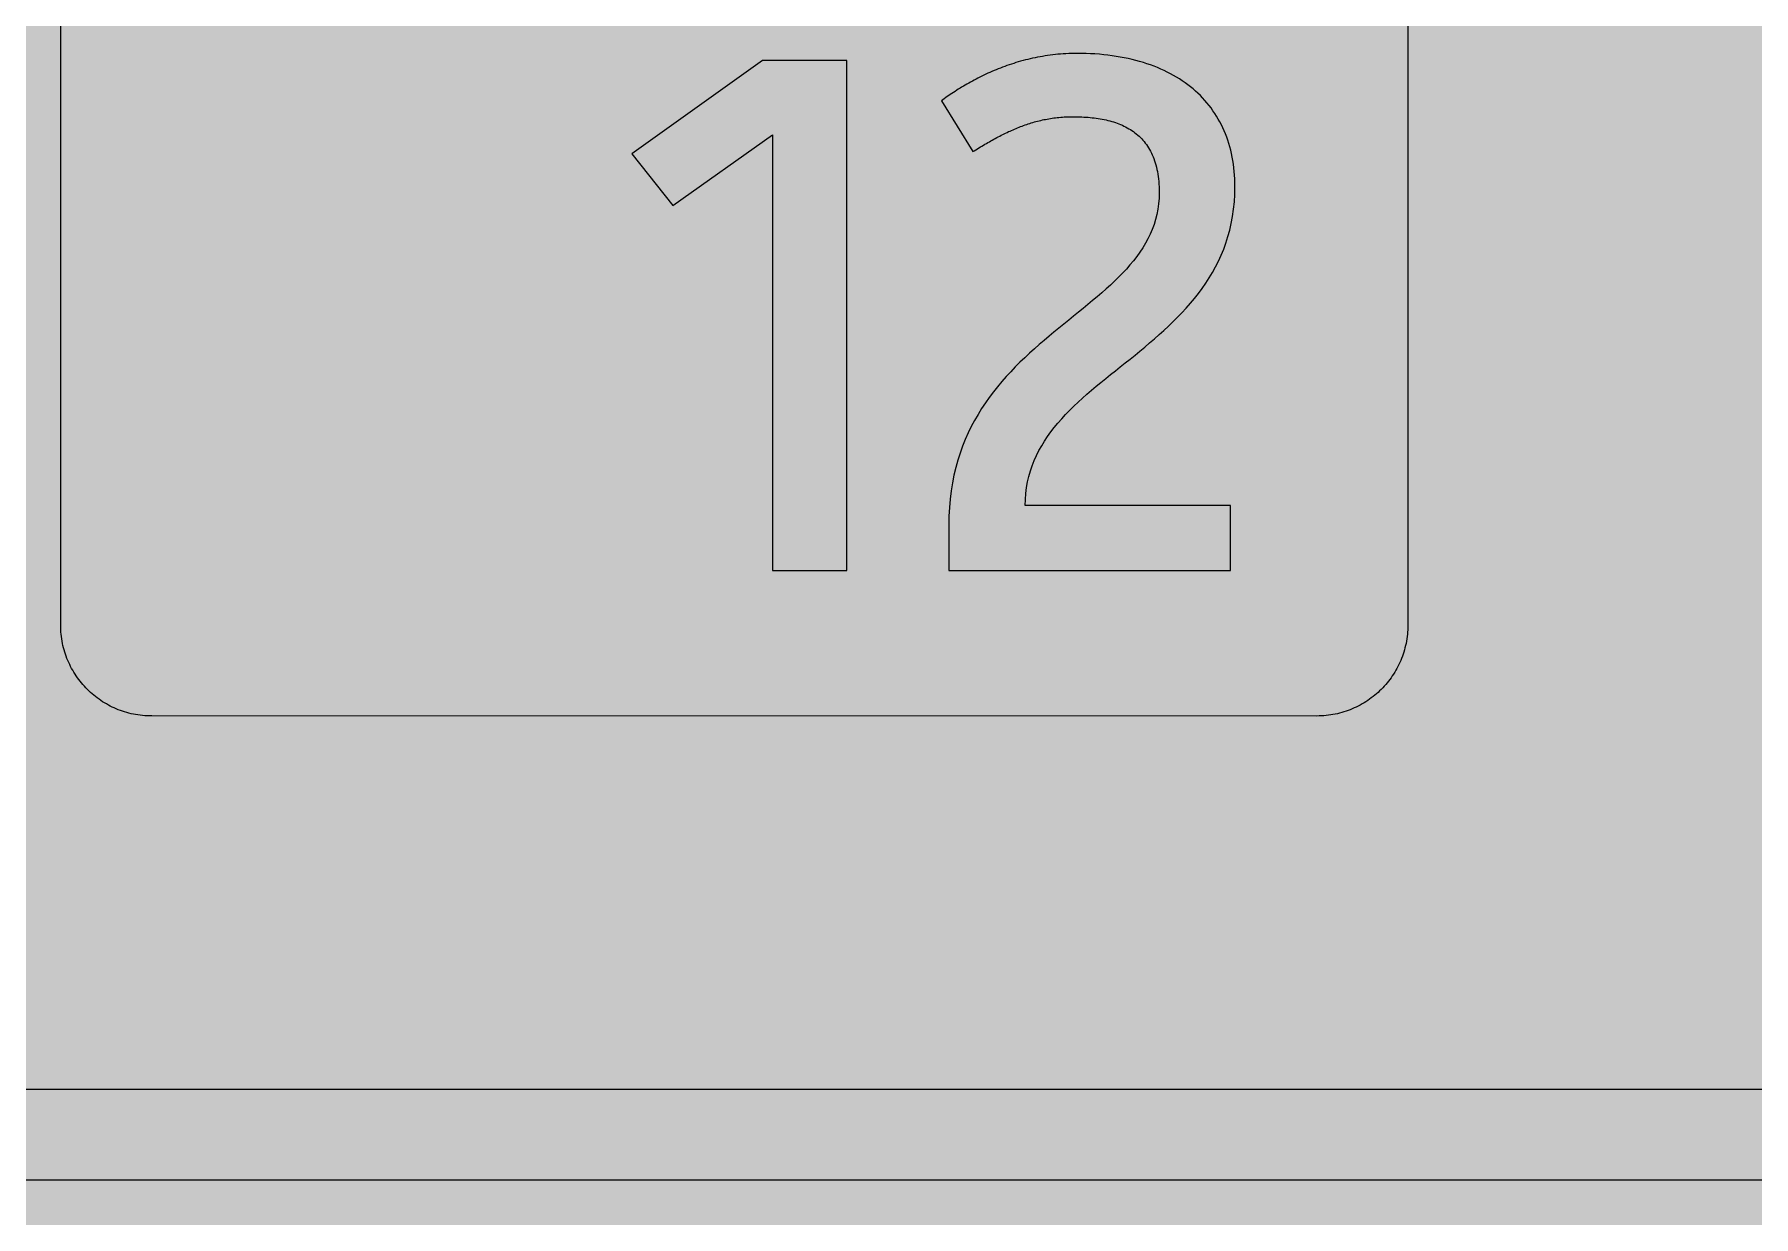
# Model space of a CAD drawing. Header units: millimetres. Extents: x 0 to 183, y 0 to 141.
# Drawn here: x 35.4 to 102, y 67.4 to 113.3 of the extents above; entities that cross this region are included whole.
import ezdxf

# ---------------------------------------------------------------- set-up
doc = ezdxf.new("R2010")
doc.units = ezdxf.units.MM

msp = doc.modelspace()

# ---------------------------------------------------------------- hatches: boundary and pattern name
for color, points in [(254, [(14.1633, 0.0536), (13.9878, 0.0533), (13.8125, 0.0559), (13.6373, 0.061), (13.462, 0.0686), (13.2893, 0.0787), (13.114, 0.0914), (12.9413, 0.1041), (12.7686, 0.1219), (12.5959, 0.1397), (12.4231, 0.16), (12.2504, 0.1829), (12.0777, 0.2057), (11.9075, 0.2337), (11.7373, 0.2616), (11.5672, 0.2921), (11.397, 0.3251), (11.2268, 0.3607), (11.0592, 0.3988), (10.8915, 0.4369), (10.7239, 0.4775), (10.5562, 0.5207), (10.3886, 0.5664), (10.2235, 0.6121), (10.0584, 0.6629), (9.8933, 0.7137), (9.7307, 0.7671), (9.5682, 0.8204), (9.4056, 0.8788), (9.2431, 0.9373), (9.083, 0.9982), (8.923, 1.0617), (8.763, 1.1252), (8.6055, 1.1938), (8.4455, 1.2624), (8.2906, 1.331), (8.1331, 1.4046), (7.9781, 1.4783), (7.8232, 1.5545), (7.6708, 1.6332), (7.5184, 1.7145), (7.366, 1.7958), (7.2161, 1.8796), (7.0663, 1.966), (6.919, 2.0523), (6.7716, 2.1438), (6.6243, 2.2352), (6.4795, 2.3266), (6.3348, 2.4232), (6.19, 2.5197), (6.0477, 2.6187), (5.908, 2.7178), (5.7683, 2.8194), (5.6286, 2.9235), (5.4915, 3.0302), (5.3543, 3.1369), (5.2197, 3.2461), (5.0851, 3.3579), (4.953, 3.4722), (4.8209, 3.5865), (4.6914, 3.7033), (4.5644, 3.8202), (4.4348, 3.9395), (4.3104, 4.0615), (4.1859, 4.1859), (4.0615, 4.3104), (3.9395, 4.4348), (3.8202, 4.5618), (3.7033, 4.6914), (3.5865, 4.8209), (3.4722, 4.953), (3.3579, 5.0851), (3.2487, 5.2197), (3.1369, 5.3543), (3.0302, 5.4915), (2.9235, 5.6286), (2.8194, 5.7683), (2.7178, 5.908), (2.6187, 6.0477), (2.5197, 6.19), (2.4232, 6.3348), (2.3266, 6.477), (2.2352, 6.6243), (2.1438, 6.7691), (2.0523, 6.919), (1.966, 7.0663), (1.8796, 7.2161), (1.7958, 7.366), (1.7145, 7.5184), (1.6332, 7.6708), (1.5545, 7.8232), (1.4783, 7.9781), (1.4046, 8.1331), (1.331, 8.2906), (1.2598, 8.4455), (1.1913, 8.603), (1.1252, 8.763), (1.0592, 8.923), (0.9982, 9.083), (0.9373, 9.2431), (0.8763, 9.4056), (0.8204, 9.5682), (0.7645, 9.7307), (0.7112, 9.8933), (0.6604, 10.0584), (0.6121, 10.2235), (0.5639, 10.3911), (0.5207, 10.5562), (0.4775, 10.7239), (0.4343, 10.8915), (0.3962, 11.0592), (0.3607, 11.2268), (0.3251, 11.397), (0.2921, 11.5672), (0.2616, 11.7373), (0.2311, 11.9075), (0.2057, 12.0802), (0.1803, 12.2504), (0.1575, 12.4231), (0.1372, 12.5959), (0.1194, 12.7686), (0.1041, 12.9413), (0.0889, 13.1166), (0.0787, 13.2893), (0.0686, 13.4645), (0.061, 13.6373), (0.0559, 13.8125), (0.0508, 13.9878), (0.0508, 14.163), (0.0522, 127.0536), (0.0508, 127.2286), (0.0559, 127.4039), (0.061, 127.5766), (0.0686, 127.7518), (0.0787, 127.9271), (0.0889, 128.0998), (0.1041, 128.2725), (0.1194, 128.4478), (0.1372, 128.6205), (0.1575, 128.7907), (0.1803, 128.9634), (0.2057, 129.1361), (0.2311, 129.3063), (0.2616, 129.4765), (0.2921, 129.6467), (0.3251, 129.8169), (0.3607, 129.987), (0.3962, 130.1547), (0.4343, 130.3249), (0.4775, 130.49), (0.5207, 130.6576), (0.5639, 130.8252), (0.6121, 130.9903), (0.6604, 131.1554), (0.7112, 131.3205), (0.7645, 131.4831), (0.8204, 131.6482), (0.8763, 131.8082), (0.9373, 131.9708), (0.9982, 132.1308), (1.0592, 132.2934), (1.1252, 132.4508), (1.1913, 132.6109), (1.2598, 132.7683), (1.331, 132.9258), (1.4046, 133.0808), (1.4783, 133.2357), (1.5545, 133.3906), (1.6332, 133.543), (1.7145, 133.6954), (1.7958, 133.8478), (1.8796, 133.9977), (1.966, 134.1476), (2.0523, 134.2974), (2.1438, 134.4447), (2.2352, 134.5895), (2.3266, 134.7368), (2.4232, 134.8791), (2.5197, 135.0239), (2.6187, 135.1661), (2.7178, 135.3058), (2.8194, 135.4455), (2.9235, 135.5852), (3.0302, 135.7224), (3.1369, 135.8595), (3.2487, 135.9941), (3.3579, 136.1288), (3.4722, 136.2608), (3.5865, 136.3929), (3.7033, 136.5225), (3.8202, 136.652), (3.9395, 136.779), (4.0615, 136.9035), (4.1859, 137.0305), (4.3104, 137.1524), (4.4348, 137.2743), (4.5644, 137.3937), (4.6914, 137.5131), (4.8209, 137.6274), (4.953, 137.7442), (5.0851, 137.856), (5.2197, 137.9677), (5.3543, 138.0769), (5.4915, 138.1836), (5.6286, 138.2903), (5.7683, 138.3944), (5.908, 138.496), (6.0477, 138.5976), (6.19, 138.6942), (6.3348, 138.7932), (6.4795, 138.8872), (6.6243, 138.9812), (6.7716, 139.0726), (6.919, 139.1615), (7.0663, 139.2479), (7.2161, 139.3342), (7.366, 139.4181), (7.5184, 139.5019), (7.6708, 139.5806), (7.8232, 139.6594), (7.9781, 139.7356), (8.1331, 139.8092), (8.2906, 139.8829), (8.4455, 139.954), (8.6055, 140.0226), (8.763, 140.0886), (8.923, 140.1547), (9.083, 140.2182), (9.2431, 140.2791), (9.4056, 140.3375), (9.5682, 140.3934), (9.7307, 140.4493), (9.8933, 140.5026), (10.0584, 140.5534), (10.2235, 140.6017), (10.3886, 140.65), (10.5562, 140.6957), (10.7239, 140.7389), (10.8915, 140.7795), (11.0592, 140.8176), (11.2268, 140.8557), (11.397, 140.8887), (11.5672, 140.9217), (11.7373, 140.9522), (11.9075, 140.9827), (12.0777, 141.0081), (12.2504, 141.0335), (12.4231, 141.0564), (12.5959, 141.0767), (12.7686, 141.0945), (12.9413, 141.1097), (13.114, 141.1249), (13.2893, 141.1376), (13.462, 141.1453), (13.6373, 141.1529), (13.8125, 141.158), (13.9878, 141.163), (14.163, 141.163), (169.3855, 141.1647), (169.5602, 141.163), (169.7355, 141.158), (169.9108, 141.1529), (170.0835, 141.1453), (170.2587, 141.1376), (170.4315, 141.1249), (170.6067, 141.1097), (170.7794, 141.0945), (170.9522, 141.0767), (171.1249, 141.0564), (171.2976, 141.0335), (171.4678, 141.0081), (171.6405, 140.9827), (171.8107, 140.9522), (171.9809, 140.9217), (172.151, 140.8887), (172.3187, 140.8557), (172.4889, 140.8176), (172.6565, 140.7795), (172.8241, 140.7389), (172.9918, 140.6957), (173.1569, 140.65), (173.3245, 140.6017), (173.4896, 140.5534), (173.6522, 140.5026), (173.8173, 140.4493), (173.9798, 140.3934), (174.1424, 140.3375), (174.305, 140.2791), (174.465, 140.2182), (174.625, 140.1547), (174.785, 140.0886), (174.9425, 140.0226), (175.1025, 139.954), (175.2575, 139.8829), (175.4149, 139.8092), (175.5699, 139.7356), (175.7248, 139.6594), (175.8772, 139.5806), (176.0296, 139.5019), (176.182, 139.4181), (176.3319, 139.3342), (176.4817, 139.2479), (176.6291, 139.1615), (176.7764, 139.0726), (176.9237, 138.9812), (177.0685, 138.8872), (177.2133, 138.7932), (177.358, 138.6942), (177.5003, 138.5976), (177.64, 138.496), (177.7797, 138.3944), (177.9194, 138.2903), (178.0565, 138.1836), (178.1937, 138.0769), (178.3283, 137.9677), (178.4629, 137.856), (178.595, 137.7442), (178.7271, 137.6274), (178.8566, 137.5131), (178.9836, 137.3937), (179.1132, 137.2743), (179.2376, 137.1524), (179.3621, 137.0305), (179.4866, 136.9035), (179.6085, 136.779), (179.7279, 136.652), (179.8447, 136.5225), (179.9615, 136.3929), (180.0758, 136.2608), (180.1901, 136.1288), (180.2994, 135.9941), (180.4111, 135.8595), (180.5178, 135.7224), (180.6245, 135.5852), (180.7261, 135.4455), (180.8302, 135.3058), (180.9293, 135.1661), (181.0283, 135.0239), (181.1249, 134.8791), (181.2214, 134.7368), (181.3128, 134.5895), (181.4043, 134.4447), (181.4957, 134.2974), (181.5821, 134.1476), (181.6684, 133.9977), (181.7522, 133.8478), (181.8335, 133.6954), (181.9148, 133.543), (181.991, 133.3906), (182.0697, 133.2357), (182.1434, 133.0808), (182.2145, 132.9258), (182.2856, 132.7683), (182.3542, 132.6109), (182.4228, 132.4508), (182.4863, 132.2934), (182.5498, 132.1308), (182.6108, 131.9708), (182.6692, 131.8082), (182.7276, 131.6482), (182.7809, 131.4831), (182.8343, 131.3205), (182.8851, 131.1554), (182.9359, 130.9903), (182.9816, 130.8252), (183.0273, 130.6576), (183.0705, 130.49), (183.1111, 130.3249), (183.1492, 130.1547), (183.1873, 129.987), (183.2229, 129.8169), (183.2559, 129.6467), (183.2864, 129.4765), (183.3143, 129.3063), (183.3397, 129.1361), (183.3651, 128.9634), (183.388, 128.7907), (183.4083, 128.6205), (183.4261, 128.4478), (183.4413, 128.2725), (183.4566, 128.0998), (183.4693, 127.9271), (183.4769, 127.7518), (183.4845, 127.5766), (183.4921, 127.4039), (183.4947, 127.2286), (183.4947, 127.0533), (183.4967, 14.1647), (183.4947, 13.9878), (183.4921, 13.8125), (183.4845, 13.6373), (183.4769, 13.4645), (183.4693, 13.2893), (183.4566, 13.1166), (183.4413, 12.9413), (183.4261, 12.7686), (183.4083, 12.5959), (183.388, 12.4231), (183.3651, 12.2504), (183.3397, 12.0802), (183.3143, 11.9075), (183.2864, 11.7373), (183.2559, 11.5672), (183.2229, 11.397), (183.1873, 11.2268), (183.1492, 11.0592), (183.1111, 10.8915), (183.0705, 10.7239), (183.0273, 10.5562), (182.9816, 10.3911), (182.9359, 10.2235), (182.8851, 10.0584), (182.8343, 9.8933), (182.7809, 9.7307), (182.7276, 9.5682), (182.6692, 9.4056), (182.6108, 9.2431), (182.5498, 9.083), (182.4863, 8.923), (182.4228, 8.763), (182.3542, 8.603), (182.2856, 8.4455), (182.2145, 8.2906), (182.1434, 8.1331), (182.0697, 7.9781), (181.991, 7.8232), (181.9148, 7.6708), (181.8335, 7.5184), (181.7522, 7.366), (181.6684, 7.2161), (181.5821, 7.0663), (181.4957, 6.919), (181.4043, 6.7691), (181.3128, 6.6243), (181.2214, 6.477), (181.1249, 6.3348), (181.0283, 6.19), (180.9293, 6.0477), (180.8302, 5.908), (180.7261, 5.7683), (180.6245, 5.6286), (180.5178, 5.4915), (180.4111, 5.3543), (180.2994, 5.2197), (180.1901, 5.0851), (180.0758, 4.953), (179.9615, 4.8209), (179.8447, 4.6914), (179.7279, 4.5618), (179.6085, 4.4348), (179.4866, 4.3104), (179.3621, 4.1859), (179.2376, 4.0615), (179.1132, 3.9395), (178.9836, 3.8202), (178.8566, 3.7033), (178.7271, 3.5865), (178.595, 3.4722), (178.4629, 3.3579), (178.3283, 3.2461), (178.1937, 3.1369), (178.0565, 3.0302), (177.9194, 2.9235), (177.7797, 2.8194), (177.64, 2.7178), (177.5003, 2.6187), (177.358, 2.5197), (177.2133, 2.4232), (177.0685, 2.3266), (176.9237, 2.2352), (176.7764, 2.1438), (176.6291, 2.0523), (176.4817, 1.966), (176.3319, 1.8796), (176.182, 1.7958), (176.0296, 1.7145), (175.8772, 1.6332), (175.7248, 1.5545), (175.5699, 1.4783), (175.4149, 1.4046), (175.2575, 1.331), (175.1025, 1.2624), (174.9425, 1.1938), (174.785, 1.1252), (174.625, 1.0617), (174.465, 0.9982), (174.305, 0.9373), (174.1424, 0.8788), (173.9798, 0.8204), (173.8173, 0.7671), (173.6522, 0.7137), (173.4896, 0.6629), (173.3245, 0.6121), (173.1569, 0.5664), (172.9918, 0.5207), (172.8241, 0.4775), (172.6565, 0.4369), (172.4889, 0.3988), (172.3187, 0.3607), (172.151, 0.3251), (171.9809, 0.2921), (171.8107, 0.2616), (171.6405, 0.2337), (171.4678, 0.2057), (171.2976, 0.1829), (171.1249, 0.16), (170.9522, 0.1397), (170.7794, 0.1219), (170.6067, 0.1041), (170.4315, 0.0914), (170.2587, 0.0787), (170.0835, 0.0686), (169.9108, 0.061), (169.7355, 0.0559), (169.5602, 0.0533), (169.385, 0.0533)]), (22, [(39.9161, 86.837), (39.8247, 86.8375), (39.7332, 86.8401), (39.6443, 86.8451), (39.5554, 86.8528), (39.4665, 86.8629), (39.3776, 86.8756), (39.2913, 86.8909), (39.2049, 86.9061), (39.1185, 86.9264), (39.0347, 86.9467), (38.9484, 86.9696), (38.8671, 86.995), (38.7833, 87.0204), (38.702, 87.0509), (38.6207, 87.0814), (38.542, 87.1118), (38.4632, 87.1474), (38.387, 87.183), (38.3083, 87.2211), (38.2346, 87.2617), (38.1584, 87.3023), (38.0873, 87.3455), (38.0136, 87.3912), (37.9425, 87.437), (37.8739, 87.4852), (37.8054, 87.536), (37.7368, 87.5868), (37.6707, 87.6402), (37.6072, 87.696), (37.5437, 87.7519), (37.4802, 87.8103), (37.4218, 87.8688), (37.3609, 87.9297), (37.305, 87.9907), (37.2466, 88.0542), (37.1932, 88.1202), (37.1399, 88.1863), (37.0891, 88.2523), (37.0383, 88.3209), (36.99, 88.392), (36.9443, 88.4606), (36.8986, 88.5342), (36.8554, 88.6079), (36.8122, 88.6816), (36.7741, 88.7578), (36.736, 88.834), (36.6979, 88.9127), (36.6649, 88.9889), (36.6319, 89.0702), (36.6014, 89.1515), (36.5735, 89.2327), (36.5455, 89.314), (36.5201, 89.3978), (36.4973, 89.4817), (36.4769, 89.5655), (36.4592, 89.6518), (36.4414, 89.7382), (36.4287, 89.8271), (36.416, 89.9135), (36.4058, 90.0024), (36.3982, 90.0913), (36.3906, 90.1827), (36.388, 90.2716), (36.388, 90.363), (36.3883, 114.3536), (36.388, 114.4422), (36.3906, 114.5337), (36.3982, 114.6226), (36.4058, 114.714), (36.416, 114.8004), (36.4287, 114.8893), (36.4414, 114.9756), (36.4592, 115.062), (36.4769, 115.1484), (36.4973, 115.2347), (36.5201, 115.3185), (36.5455, 115.3998), (36.5735, 115.4836), (36.6014, 115.5649), (36.6319, 115.6462), (36.6649, 115.7249), (36.6979, 115.8037), (36.736, 115.8824), (36.7741, 115.9586), (36.8122, 116.0323), (36.8554, 116.1085), (36.8986, 116.1821), (36.9443, 116.2533), (36.99, 116.3244), (37.0383, 116.393), (37.0891, 116.4615), (37.1399, 116.5301), (37.1932, 116.5962), (37.2466, 116.6597), (37.305, 116.7232), (37.3609, 116.7867), (37.4218, 116.8476), (37.4802, 116.906), (37.5437, 116.9645), (37.6072, 117.0203), (37.6707, 117.0737), (37.7368, 117.127), (37.8054, 117.1778), (37.8739, 117.2286), (37.9425, 117.2769), (38.0136, 117.3251), (38.0873, 117.3683), (38.1584, 117.4115), (38.2346, 117.4547), (38.3083, 117.4928), (38.387, 117.5309), (38.4632, 117.569), (38.542, 117.602), (38.6207, 117.635), (38.702, 117.6655), (38.7833, 117.6934), (38.8671, 117.7214), (38.9484, 117.7468), (39.0347, 117.7696), (39.1185, 117.79), (39.2049, 117.8077), (39.2913, 117.8255), (39.3776, 117.8382), (39.4665, 117.8509), (39.5554, 117.8611), (39.6443, 117.8687), (39.7332, 117.8763), (39.8247, 117.8789), (39.9161, 117.8789), (85.0717, 117.8814), (85.1611, 117.8789), (85.2526, 117.8763), (85.3415, 117.8687), (85.4304, 117.8611), (85.5193, 117.8509), (85.6082, 117.8382), (85.6945, 117.8255), (85.7809, 117.8077), (85.8672, 117.79), (85.9511, 117.7696), (86.0374, 117.7468), (86.1187, 117.7214), (86.2025, 117.6934), (86.2838, 117.6655), (86.3651, 117.635), (86.4438, 117.602), (86.5226, 117.569), (86.5988, 117.5309), (86.6775, 117.4928), (86.7512, 117.4547), (86.8274, 117.4115), (86.901, 117.3683), (86.9721, 117.3251), (87.0433, 117.2769), (87.1118, 117.2286), (87.1804, 117.1778), (87.249, 117.127), (87.315, 117.0737), (87.3785, 117.0203), (87.442, 116.9645), (87.5055, 116.906), (87.564, 116.8476), (87.6249, 116.7867), (87.6808, 116.7232), (87.7392, 116.6597), (87.7926, 116.5962), (87.8459, 116.5301), (87.8967, 116.4615), (87.9475, 116.393), (87.9958, 116.3244), (88.0415, 116.2533), (88.0872, 116.1821), (88.1304, 116.1085), (88.1736, 116.0323), (88.2117, 115.9586), (88.2498, 115.8824), (88.2879, 115.8037), (88.3209, 115.7249), (88.3539, 115.6462), (88.3844, 115.5649), (88.4123, 115.4836), (88.4403, 115.3998), (88.4631, 115.3185), (88.486, 115.2347), (88.5088, 115.1484), (88.5266, 115.062), (88.5419, 114.9756), (88.5571, 114.8893), (88.5698, 114.8004), (88.58, 114.714), (88.5876, 114.6226), (88.5927, 114.5337), (88.5977, 114.4422), (88.5977, 114.3533), (88.5994, 90.3647), (88.5977, 90.2716), (88.5927, 90.1827), (88.5876, 90.0913), (88.58, 90.0024), (88.5698, 89.9135), (88.5571, 89.8271), (88.5419, 89.7382), (88.5266, 89.6518), (88.5088, 89.5655), (88.486, 89.4817), (88.4631, 89.3978), (88.4403, 89.314), (88.4123, 89.2327), (88.3844, 89.1515), (88.3539, 89.0702), (88.3209, 88.9889), (88.2879, 88.9127), (88.2498, 88.834), (88.2117, 88.7578), (88.1736, 88.6816), (88.1304, 88.6079), (88.0872, 88.5342), (88.0415, 88.4606), (87.9958, 88.392), (87.9475, 88.3209), (87.8967, 88.2523), (87.8459, 88.1863), (87.7926, 88.1202), (87.7392, 88.0542), (87.6808, 87.9907), (87.6249, 87.9297), (87.564, 87.8688), (87.5055, 87.8103), (87.442, 87.7519), (87.3785, 87.696), (87.315, 87.6402), (87.249, 87.5868), (87.1804, 87.536), (87.1118, 87.4852), (87.0433, 87.437), (86.9721, 87.3912), (86.901, 87.3455), (86.8274, 87.3023), (86.7512, 87.2617), (86.6775, 87.2211), (86.5988, 87.183), (86.5226, 87.1474), (86.4438, 87.1118), (86.3651, 87.0814), (86.2838, 87.0509), (86.2025, 87.0204), (86.1187, 86.995), (86.0374, 86.9696), (85.9511, 86.9467), (85.8672, 86.9264), (85.7809, 86.9061), (85.6945, 86.8909), (85.6082, 86.8756), (85.5193, 86.8629), (85.4304, 86.8528), (85.3415, 86.8451), (85.2526, 86.8401), (85.1611, 86.8375), (85.0697, 86.835)]), (254, [(63.977, 92.4814), (66.8556, 92.4814), (66.8556, 112.237), (63.5811, 112.237), (58.5294, 108.6234), (60.1102, 106.62), (63.977, 109.3579)]), (254, [(75.6324, 110.0635), (75.7149, 110.0607), (75.7961, 110.0607), (75.88, 110.0582), (75.9612, 110.0557), (76.0425, 110.0506), (76.1238, 110.0455), (76.2051, 110.0404), (76.2838, 110.0328), (76.3651, 110.0252), (76.4438, 110.015), (76.52, 110.0049), (76.5988, 109.9947), (76.675, 109.982), (76.7512, 109.9693), (76.8274, 109.9541), (76.901, 109.9363), (76.9747, 109.9185), (77.0484, 109.9007), (77.1195, 109.8804), (77.1906, 109.8601), (77.2617, 109.8372), (77.3303, 109.8118), (77.3989, 109.7864), (77.4649, 109.7585), (77.5335, 109.7305), (77.597, 109.7001), (77.6605, 109.667), (77.724, 109.634), (77.785, 109.5985), (77.8459, 109.5629), (77.9043, 109.5248), (77.9628, 109.4842), (78.0186, 109.441), (78.0745, 109.3978), (78.1279, 109.3521), (78.1812, 109.3064), (78.232, 109.2556), (78.2828, 109.2048), (78.3311, 109.1514), (78.3768, 109.0981), (78.4225, 109.0397), (78.4657, 108.9812), (78.5063, 108.9203), (78.547, 108.8593), (78.5851, 108.7933), (78.6232, 108.7272), (78.6587, 108.6561), (78.6917, 108.585), (78.7222, 108.5113), (78.7527, 108.4377), (78.7806, 108.3589), (78.806, 108.2777), (78.8314, 108.1964), (78.8518, 108.11), (78.8721, 108.0237), (78.8924, 107.9348), (78.9076, 107.8408), (78.9229, 107.7468), (78.933, 107.6503), (78.9432, 107.5512), (78.9508, 107.4496), (78.9584, 107.3429), (78.961, 107.2363), (78.961, 107.127), (78.9559, 106.9061), (78.9381, 106.6927), (78.9102, 106.4819), (78.8695, 106.2787), (78.8213, 106.0806), (78.7603, 105.8875), (78.6892, 105.697), (78.6105, 105.5116), (78.5241, 105.3313), (78.4276, 105.156), (78.3209, 104.9807), (78.2091, 104.8106), (78.0898, 104.6455), (77.9628, 104.4804), (77.8281, 104.3178), (77.6884, 104.1603), (77.5411, 104.0028), (77.3887, 103.8479), (77.2312, 103.693), (77.0687, 103.5406), (76.9036, 103.3882), (76.7334, 103.2383), (76.5581, 103.0884), (76.3803, 102.936), (76.2, 102.7862), (76.0171, 102.6363), (75.8317, 102.4865), (75.6437, 102.3341), (75.4558, 102.1817), (75.2653, 102.0293), (75.0748, 101.8718), (74.8843, 101.7168), (74.6912, 101.5568), (74.5007, 101.3943), (74.3128, 101.2317), (74.1223, 101.0641), (73.9343, 100.8939), (73.7489, 100.7212), (73.566, 100.5459), (73.3857, 100.3656), (73.2079, 100.1801), (73.0352, 99.9922), (72.8624, 99.7966), (72.6973, 99.5985), (72.5348, 99.3953), (72.3773, 99.187), (72.2249, 98.9736), (72.0801, 98.7527), (71.9404, 98.5266), (71.8058, 98.2955), (71.6788, 98.0542), (71.5569, 97.8078), (71.4451, 97.5563), (71.341, 97.2947), (71.2445, 97.028), (71.1556, 96.7511), (71.0768, 96.4667), (71.0057, 96.1746), (70.9473, 95.8723), (70.8965, 95.5624), (70.8584, 95.2449), (70.8279, 94.9147), (70.8101, 94.5769), (70.805, 94.2289), (70.8064, 92.4814), (81.7273, 92.4814), (81.7273, 94.9921), (73.769, 94.9921), (73.7743, 95.2297), (73.7921, 95.4634), (73.82, 95.6894), (73.8581, 95.9104), (73.9089, 96.1238), (73.9699, 96.3346), (74.0385, 96.5378), (74.1172, 96.7384), (74.2036, 96.934), (74.3001, 97.1245), (74.4068, 97.3099), (74.5185, 97.4928), (74.6379, 97.6732), (74.7649, 97.8484), (74.897, 98.0186), (75.0367, 98.1888), (75.184, 98.3539), (75.3339, 98.519), (75.4913, 98.679), (75.6539, 98.839), (75.819, 98.9965), (75.9892, 99.1514), (76.1619, 99.3064), (76.3397, 99.4613), (76.52, 99.6137), (76.7029, 99.7636), (76.8883, 99.916), (77.0738, 100.0658), (77.2617, 100.2182), (77.4522, 100.3706), (77.6427, 100.5205), (77.8332, 100.6729), (78.0237, 100.8278), (78.2117, 100.9828), (78.4022, 101.1377), (78.5901, 101.2977), (78.7781, 101.4578), (78.961, 101.6178), (79.1439, 101.7829), (79.3242, 101.9505), (79.502, 102.1207), (79.6747, 102.2934), (79.8449, 102.4687), (80.0125, 102.649), (80.1726, 102.8319), (80.33, 103.0199), (80.4799, 103.2129), (80.6272, 103.4085), (80.7669, 103.6091), (80.899, 103.8149), (81.026, 104.0257), (81.1454, 104.2441), (81.2597, 104.4651), (81.3638, 104.6937), (81.4603, 104.9274), (81.5467, 105.1687), (81.6254, 105.4151), (81.6966, 105.6716), (81.755, 105.9307), (81.8058, 106.1999), (81.8439, 106.4768), (81.8744, 106.7587), (81.8921, 107.0508), (81.8972, 107.3506), (81.8947, 107.503), (81.8896, 107.6503), (81.882, 107.7951), (81.8693, 107.9398), (81.854, 108.0821), (81.8363, 108.2218), (81.8159, 108.3615), (81.7905, 108.4986), (81.7626, 108.6333), (81.7321, 108.7653), (81.6966, 108.8949), (81.661, 109.0244), (81.6204, 109.1489), (81.5772, 109.2733), (81.5289, 109.3953), (81.4807, 109.5172), (81.4273, 109.634), (81.3714, 109.7509), (81.3105, 109.8652), (81.2495, 109.9744), (81.1835, 110.0861), (81.1149, 110.1928), (81.0438, 110.297), (80.9701, 110.4011), (80.8939, 110.5002), (80.8126, 110.5992), (80.7314, 110.6957), (80.645, 110.7897), (80.5561, 110.8812), (80.4647, 110.9701), (80.3707, 111.0564), (80.2742, 111.1402), (80.1726, 111.2241), (80.071, 111.3028), (79.9643, 111.379), (79.8576, 111.4552), (79.7458, 111.5289), (79.6315, 111.5974), (79.5147, 111.666), (79.3953, 111.7295), (79.2734, 111.793), (79.1489, 111.854), (79.0219, 111.9124), (78.8924, 111.9657), (78.7603, 112.0191), (78.6257, 112.0699), (78.4885, 112.1181), (78.3488, 112.1613), (78.2041, 112.2045), (78.0593, 112.2451), (77.912, 112.2807), (77.7621, 112.3163), (77.6097, 112.3467), (77.4548, 112.3772), (77.2973, 112.4026), (77.1373, 112.4255), (76.9747, 112.4483), (76.8096, 112.4661), (76.642, 112.4814), (76.4718, 112.4941), (76.3016, 112.5042), (76.1263, 112.5118), (75.9511, 112.5144), (75.7707, 112.5169), (75.6641, 112.5169), (75.5574, 112.5144), (75.4532, 112.5093), (75.3491, 112.5042), (75.245, 112.4991), (75.1408, 112.4915), (75.0392, 112.4814), (74.9376, 112.4712), (74.836, 112.461), (74.737, 112.4483), (74.6354, 112.4356), (74.5363, 112.4204), (74.4398, 112.4026), (74.3433, 112.3874), (74.2467, 112.3696), (74.1502, 112.3493), (74.0537, 112.329), (73.9597, 112.3086), (73.8657, 112.2858), (73.7743, 112.2629), (73.6829, 112.2375), (73.5914, 112.2121), (73.5, 112.1867), (73.4111, 112.1588), (73.3222, 112.1308), (73.2358, 112.1029), (73.1469, 112.075), (73.0606, 112.0445), (72.9767, 112.014), (72.8904, 111.981), (72.8066, 111.9505), (72.7227, 111.9175), (72.6415, 111.8845), (72.5602, 111.8489), (72.4789, 111.8159), (72.4002, 111.7803), (72.3214, 111.7448), (72.2427, 111.7092), (72.1665, 111.6711), (72.0903, 111.6355), (72.0141, 111.5974), (71.9379, 111.5593), (71.8642, 111.5212), (71.7931, 111.4831), (71.7194, 111.445), (71.6483, 111.4044), (71.5797, 111.3663), (71.5086, 111.3257), (71.44, 111.2876), (71.374, 111.2469), (71.3054, 111.2063), (71.2419, 111.1656), (71.1759, 111.125), (71.1124, 111.0869), (71.0489, 111.0463), (70.9854, 111.0056), (70.9244, 110.965), (70.866, 110.9243), (70.805, 110.8837), (70.7466, 110.8431), (70.6907, 110.8024), (70.6323, 110.7618), (70.5764, 110.7211), (70.5231, 110.683), (71.7381, 108.7092), (71.7956, 108.745), (71.8541, 108.7806), (71.915, 108.8187), (71.9734, 108.8542), (72.0319, 108.8898), (72.0903, 108.9228), (72.1487, 108.9584), (72.2071, 108.9939), (72.263, 109.027), (72.3214, 109.06), (72.3798, 109.093), (72.4357, 109.126), (72.4941, 109.159), (72.5526, 109.1895), (72.6084, 109.2225), (72.6669, 109.253), (72.7227, 109.2835), (72.7812, 109.314), (72.837, 109.3419), (72.8955, 109.3724), (72.9513, 109.4003), (73.0098, 109.4283), (73.0682, 109.4562), (73.1241, 109.4842), (73.1825, 109.5096), (73.2409, 109.535), (73.2968, 109.5604), (73.3552, 109.5858), (73.4136, 109.6112), (73.472, 109.634), (73.5305, 109.6594), (73.5889, 109.6823), (73.6473, 109.7026), (73.7057, 109.7255), (73.7641, 109.7458), (73.8251, 109.7661), (73.8835, 109.7864), (73.9445, 109.8042), (74.0029, 109.8245), (74.0639, 109.8423), (74.1248, 109.8601), (74.1858, 109.8753), (74.2467, 109.8906), (74.3077, 109.9083), (74.3712, 109.921), (74.4322, 109.9363), (74.4957, 109.949), (74.5592, 109.9617), (74.6227, 109.9744), (74.6862, 109.9845), (74.7497, 109.9947), (74.8132, 110.0049), (74.8792, 110.015), (74.9452, 110.0226), (75.0113, 110.0303), (75.0773, 110.0353), (75.1459, 110.043), (75.2119, 110.048), (75.2805, 110.0531), (75.3491, 110.0557), (75.4202, 110.0582), (75.4888, 110.0607), (75.5599, 110.0607), (75.631, 110.0633)]), (59, [(17.6911, 72.3731), (165.8578, 72.3731), (165.8578, 68.8453), (17.6911, 68.8453)])]:
    msp.add_hatch(color=color).paths.add_polyline_path(points)
h = msp.add_hatch(color=254)
edge = h.paths.add_edge_path()
edge.add_line((52.7431, 102.4431), (52.7406, 102.1613))
edge.add_line((52.7406, 102.1613), (52.7355, 101.887))
edge.add_line((52.7355, 101.887), (52.7304, 101.6178))
edge.add_line((52.7304, 101.6178), (52.7202, 101.3562))
edge.add_line((52.7202, 101.3562), (52.7075, 101.1022))
edge.add_line((52.7075, 101.1022), (52.6923, 100.8532))
edge.add_line((52.6923, 100.8532), (52.6745, 100.6119))
edge.add_line((52.6745, 100.6119), (52.6542, 100.3757))
edge.add_line((52.6542, 100.3757), (52.6313, 100.1446))
edge.add_line((52.6313, 100.1446), (52.6059, 99.9211))
edge.add_line((52.6059, 99.9211), (52.578, 99.7026))
edge.add_line((52.578, 99.7026), (52.5501, 99.4918))
edge.add_line((52.5501, 99.4918), (52.517, 99.2835))
edge.add_line((52.517, 99.2835), (52.4815, 99.0829))
edge.add_line((52.4815, 99.0829), (52.4434, 98.8898))
edge.add_line((52.4434, 98.8898), (52.4053, 98.6993))
edge.add_line((52.4053, 98.6993), (52.3621, 98.5164))
edge.add_line((52.3621, 98.5164), (52.3189, 98.3386))
edge.add_line((52.3189, 98.3386), (52.2732, 98.1659))
edge.add_line((52.2732, 98.1659), (52.2249, 97.9983))
edge.add_line((52.2249, 97.9983), (52.1741, 97.8357))
edge.add_line((52.1741, 97.8357), (52.1208, 97.6808))
edge.add_line((52.1208, 97.6808), (52.0649, 97.5284))
edge.add_line((52.0649, 97.5284), (52.009, 97.3811))
edge.add_line((52.009, 97.3811), (51.9506, 97.2414))
edge.add_line((51.9506, 97.2414), (51.8897, 97.1042))
edge.add_line((51.8897, 97.1042), (51.8262, 96.9721))
edge.add_line((51.8262, 96.9721), (51.7601, 96.8451))
edge.add_line((51.7601, 96.8451), (51.6941, 96.7232))
edge.add_line((51.6941, 96.7232), (51.6255, 96.6064))
edge.add_line((51.6255, 96.6064), (51.5544, 96.4921))
edge.add_line((51.5544, 96.4921), (51.4833, 96.3854))
edge.add_line((51.4833, 96.3854), (51.4096, 96.2812))
edge.add_line((51.4096, 96.2812), (51.3334, 96.1796))
edge.add_line((51.3334, 96.1796), (51.2547, 96.0857))
edge.add_line((51.2547, 96.0857), (51.1759, 95.9942))
edge.add_line((51.1759, 95.9942), (51.0972, 95.9079))
edge.add_line((51.0972, 95.9079), (51.0134, 95.824))
edge.add_line((51.0134, 95.824), (50.9295, 95.7453))
edge.add_line((50.9295, 95.7453), (50.8457, 95.6716))
edge.add_line((50.8457, 95.6716), (50.7568, 95.6005))
edge.add_line((50.7568, 95.6005), (50.6705, 95.5319))
edge.add_line((50.6705, 95.5319), (50.579, 95.4684))
edge.add_line((50.579, 95.4684), (50.4876, 95.41))
edge.add_line((50.4876, 95.41), (50.3961, 95.3541))
edge.add_line((50.3961, 95.3541), (50.3022, 95.3008))
edge.add_line((50.3022, 95.3008), (50.2082, 95.2525))
edge.add_line((50.2082, 95.2525), (50.1117, 95.2068))
edge.add_line((50.1117, 95.2068), (50.0126, 95.1636))
edge.add_line((50.0126, 95.1636), (49.9135, 95.1255))
edge.add_line((49.9135, 95.1255), (49.8145, 95.0874))
edge.add_line((49.8145, 95.0874), (49.7129, 95.057))
edge.add_line((49.7129, 95.057), (49.6113, 95.0265))
edge.add_line((49.6113, 95.0265), (49.5071, 94.9985))
edge.add_line((49.5071, 94.9985), (49.403, 94.9757))
edge.add_line((49.403, 94.9757), (49.2989, 94.9528))
edge.add_line((49.2989, 94.9528), (49.1922, 94.935))
edge.add_line((49.1922, 94.935), (49.0855, 94.9198))
edge.add_line((49.0855, 94.9198), (48.9763, 94.9071))
edge.add_line((48.9763, 94.9071), (48.8696, 94.8969))
edge.add_line((48.8696, 94.8969), (48.7578, 94.8868))
edge.add_line((48.7578, 94.8868), (48.6486, 94.8817))
edge.add_line((48.6486, 94.8817), (48.5369, 94.8792))
edge.add_line((48.5369, 94.8792), (48.4251, 94.8766))
edge.add_line((48.4251, 94.8766), (46.1395, 94.8789))
edge.add_line((46.1395, 94.8789), (46.1395, 109.8377))
edge.add_line((46.1395, 109.8377), (48.4547, 109.8377))
edge.add_line((48.4547, 109.8377), (48.5572, 109.8347))
edge.add_line((48.5572, 109.8347), (48.6588, 109.8347))
edge.add_line((48.6588, 109.8347), (48.7629, 109.8296))
edge.add_line((48.7629, 109.8296), (48.8645, 109.8245))
edge.add_line((48.8645, 109.8245), (48.9661, 109.8169))
edge.add_line((48.9661, 109.8169), (49.0677, 109.8067))
edge.add_line((49.0677, 109.8067), (49.1693, 109.7966))
edge.add_line((49.1693, 109.7966), (49.2684, 109.7813))
edge.add_line((49.2684, 109.7813), (49.37, 109.7661))
edge.add_line((49.37, 109.7661), (49.469, 109.7483))
edge.add_line((49.469, 109.7483), (49.5681, 109.728))
edge.add_line((49.5681, 109.728), (49.6672, 109.7051))
edge.add_line((49.6672, 109.7051), (49.7637, 109.6797))
edge.add_line((49.7637, 109.6797), (49.8602, 109.6518))
edge.add_line((49.8602, 109.6518), (49.9567, 109.6188))
edge.add_line((49.9567, 109.6188), (50.0507, 109.5858))
edge.add_line((50.0507, 109.5858), (50.1472, 109.5477))
edge.add_line((50.1472, 109.5477), (50.2387, 109.507))
edge.add_line((50.2387, 109.507), (50.3326, 109.4638))
edge.add_line((50.3326, 109.4638), (50.4241, 109.4181))
edge.add_line((50.4241, 109.4181), (50.513, 109.3673))
edge.add_line((50.513, 109.3673), (50.6019, 109.3114))
edge.add_line((50.6019, 109.3114), (50.6908, 109.2556))
edge.add_line((50.6908, 109.2556), (50.7771, 109.1921))
edge.add_line((50.7771, 109.1921), (50.8635, 109.1286))
edge.add_line((50.8635, 109.1286), (50.9473, 109.0574))
edge.add_line((50.9473, 109.0574), (51.0311, 108.9838))
edge.add_line((51.0311, 108.9838), (51.1124, 108.9076))
edge.add_line((51.1124, 108.9076), (51.1912, 108.8238))
edge.add_line((51.1912, 108.8238), (51.2699, 108.7374))
edge.add_line((51.2699, 108.7374), (51.3461, 108.6485))
edge.add_line((51.3461, 108.6485), (51.4223, 108.552))
edge.add_line((51.4223, 108.552), (51.496, 108.4504))
edge.add_line((51.496, 108.4504), (51.5696, 108.3462))
edge.add_line((51.5696, 108.3462), (51.6407, 108.237))
edge.add_line((51.6407, 108.237), (51.7093, 108.1202))
edge.add_line((51.7093, 108.1202), (51.7754, 108.0008))
edge.add_line((51.7754, 108.0008), (51.8414, 107.8763))
edge.add_line((51.8414, 107.8763), (51.9049, 107.7443))
edge.add_line((51.9049, 107.7443), (51.9659, 107.6096))
edge.add_line((51.9659, 107.6096), (52.0243, 107.4674))
edge.add_line((52.0243, 107.4674), (52.0827, 107.3201))
edge.add_line((52.0827, 107.3201), (52.136, 107.1677))
edge.add_line((52.136, 107.1677), (52.1894, 107.0077))
edge.add_line((52.1894, 107.0077), (52.2427, 106.8426))
edge.add_line((52.2427, 106.8426), (52.291, 106.6724))
edge.add_line((52.291, 106.6724), (52.3367, 106.4946))
edge.add_line((52.3367, 106.4946), (52.3824, 106.3117))
edge.add_line((52.3824, 106.3117), (52.4231, 106.1212))
edge.add_line((52.4231, 106.1212), (52.4637, 105.9256))
edge.add_line((52.4637, 105.9256), (52.4993, 105.7224))
edge.add_line((52.4993, 105.7224), (52.5348, 105.5141))
edge.add_line((52.5348, 105.5141), (52.5678, 105.2982))
edge.add_line((52.5678, 105.2982), (52.5958, 105.0747))
edge.add_line((52.5958, 105.0747), (52.6237, 104.8436))
edge.add_line((52.6237, 104.8436), (52.6466, 104.6074))
edge.add_line((52.6466, 104.6074), (52.6694, 104.3635))
edge.add_line((52.6694, 104.3635), (52.6872, 104.1121))
edge.add_line((52.6872, 104.1121), (52.705, 103.853))
edge.add_line((52.705, 103.853), (52.7177, 103.5863))
edge.add_line((52.7177, 103.5863), (52.7279, 103.312))
edge.add_line((52.7279, 103.312), (52.7355, 103.03))
edge.add_line((52.7355, 103.03), (52.7406, 102.7405))
edge.add_line((52.7406, 102.7405), (52.7406, 102.4407))
edge = h.paths.add_edge_path(flags=16)
edge.add_line((55.8479, 102.4431), (55.8444, 102.8268))
edge.add_line((55.8444, 102.8268), (55.8368, 103.2027))
edge.add_line((55.8368, 103.2027), (55.8216, 103.5685))
edge.add_line((55.8216, 103.5685), (55.8038, 103.9241))
edge.add_line((55.8038, 103.9241), (55.7809, 104.2695))
edge.add_line((55.7809, 104.2695), (55.7505, 104.6074))
edge.add_line((55.7505, 104.6074), (55.7174, 104.935))
edge.add_line((55.7174, 104.935), (55.6793, 105.2525))
edge.add_line((55.6793, 105.2525), (55.6336, 105.5624))
edge.add_line((55.6336, 105.5624), (55.5854, 105.8621))
edge.add_line((55.5854, 105.8621), (55.532, 106.1542))
edge.add_line((55.532, 106.1542), (55.4736, 106.4362))
edge.add_line((55.4736, 106.4362), (55.4126, 106.713))
edge.add_line((55.4126, 106.713), (55.3441, 106.9772))
edge.add_line((55.3441, 106.9772), (55.2729, 107.2363))
edge.add_line((55.2729, 107.2363), (55.1993, 107.4852))
edge.add_line((55.1993, 107.4852), (55.118, 107.7265))
edge.add_line((55.118, 107.7265), (55.0342, 107.9602))
edge.add_line((55.0342, 107.9602), (54.9453, 108.1837))
edge.add_line((54.9453, 108.1837), (54.8538, 108.4021))
edge.add_line((54.8538, 108.4021), (54.7573, 108.6129))
edge.add_line((54.7573, 108.6129), (54.6557, 108.8161))
edge.add_line((54.6557, 108.8161), (54.5516, 109.0117))
edge.add_line((54.5516, 109.0117), (54.4424, 109.1997))
edge.add_line((54.4424, 109.1997), (54.3306, 109.38))
edge.add_line((54.3306, 109.38), (54.2163, 109.5553))
edge.add_line((54.2163, 109.5553), (54.0969, 109.7229))
edge.add_line((54.0969, 109.7229), (53.975, 109.8829))
edge.add_line((53.975, 109.8829), (53.848, 110.0379))
edge.add_line((53.848, 110.0379), (53.7185, 110.1852))
edge.add_line((53.7185, 110.1852), (53.5864, 110.3249))
edge.add_line((53.5864, 110.3249), (53.4518, 110.4621))
edge.add_line((53.4518, 110.4621), (53.3121, 110.5891))
edge.add_line((53.3121, 110.5891), (53.1698, 110.7135))
edge.add_line((53.1698, 110.7135), (53.025, 110.8304))
edge.add_line((53.025, 110.8304), (52.8777, 110.9421))
edge.add_line((52.8777, 110.9421), (52.7279, 111.0463))
edge.add_line((52.7279, 111.0463), (52.5755, 111.1479))
edge.add_line((52.5755, 111.1479), (52.418, 111.2418))
edge.add_line((52.418, 111.2418), (52.2605, 111.3333))
edge.add_line((52.2605, 111.3333), (52.0979, 111.4171))
edge.add_line((52.0979, 111.4171), (51.9354, 111.4958))
edge.add_line((51.9354, 111.4958), (51.7703, 111.572))
edge.add_line((51.7703, 111.572), (51.6001, 111.6406))
edge.add_line((51.6001, 111.6406), (51.4299, 111.7067))
edge.add_line((51.4299, 111.7067), (51.2572, 111.7676))
edge.add_line((51.2572, 111.7676), (51.0819, 111.8235))
edge.add_line((51.0819, 111.8235), (50.9067, 111.8768))
edge.add_line((50.9067, 111.8768), (50.7263, 111.9251))
edge.add_line((50.7263, 111.9251), (50.546, 111.9683))
edge.add_line((50.546, 111.9683), (50.3631, 112.0089))
edge.add_line((50.3631, 112.0089), (50.1802, 112.0445))
edge.add_line((50.1802, 112.0445), (49.9948, 112.0775))
edge.add_line((49.9948, 112.0775), (49.8069, 112.108))
edge.add_line((49.8069, 112.108), (49.6189, 112.1334))
edge.add_line((49.6189, 112.1334), (49.4284, 112.1562))
edge.add_line((49.4284, 112.1562), (49.2354, 112.1766))
edge.add_line((49.2354, 112.1766), (49.0423, 112.1918))
edge.add_line((49.0423, 112.1918), (48.8493, 112.207))
edge.add_line((48.8493, 112.207), (48.6537, 112.2172))
edge.add_line((48.6537, 112.2172), (48.4556, 112.2248))
edge.add_line((48.4556, 112.2248), (48.2575, 112.2324))
edge.add_line((48.2575, 112.2324), (48.0593, 112.235))
edge.add_line((48.0593, 112.235), (47.8612, 112.235))
edge.add_line((47.8612, 112.235), (43.0911, 112.237))
edge.add_line((43.0911, 112.237), (43.0911, 92.4814))
edge.add_line((43.0911, 92.4814), (48.1997, 92.4814))
edge.add_line((48.1997, 92.4814), (48.3819, 92.4814))
edge.add_line((48.3819, 92.4814), (48.5623, 92.4839))
edge.add_line((48.5623, 92.4839), (48.7451, 92.4916))
edge.add_line((48.7451, 92.4916), (48.9255, 92.4992))
edge.add_line((48.9255, 92.4992), (49.1084, 92.5119))
edge.add_line((49.1084, 92.5119), (49.2862, 92.5246))
edge.add_line((49.2862, 92.5246), (49.4665, 92.5424))
edge.add_line((49.4665, 92.5424), (49.6443, 92.5627))
edge.add_line((49.6443, 92.5627), (49.8246, 92.5881))
edge.add_line((49.8246, 92.5881), (49.9999, 92.6135))
edge.add_line((49.9999, 92.6135), (50.1752, 92.644))
edge.add_line((50.1752, 92.644), (50.3504, 92.6795))
edge.add_line((50.3504, 92.6795), (50.5231, 92.7176))
edge.add_line((50.5231, 92.7176), (50.6959, 92.7583))
edge.add_line((50.6959, 92.7583), (50.8686, 92.804))
edge.add_line((50.8686, 92.804), (51.0362, 92.8548))
edge.add_line((51.0362, 92.8548), (51.2039, 92.9081))
edge.add_line((51.2039, 92.9081), (51.3715, 92.9665))
edge.add_line((51.3715, 92.9665), (51.5366, 93.03))
edge.add_line((51.5366, 93.03), (51.6992, 93.0961))
edge.add_line((51.6992, 93.0961), (51.8592, 93.1697))
edge.add_line((51.8592, 93.1697), (52.0192, 93.2459))
edge.add_line((52.0192, 93.2459), (52.1767, 93.3272))
edge.add_line((52.1767, 93.3272), (52.3291, 93.4136))
edge.add_line((52.3291, 93.4136), (52.484, 93.5076))
edge.add_line((52.484, 93.5076), (52.6339, 93.6041))
edge.add_line((52.6339, 93.6041), (52.7812, 93.7082))
edge.add_line((52.7812, 93.7082), (52.926, 93.8149))
edge.add_line((52.926, 93.8149), (53.0708, 93.9292))
edge.add_line((53.0708, 93.9292), (53.2105, 94.0486))
edge.add_line((53.2105, 94.0486), (53.3476, 94.1756))
edge.add_line((53.3476, 94.1756), (53.4822, 94.3077))
edge.add_line((53.4822, 94.3077), (53.6143, 94.4448))
edge.add_line((53.6143, 94.4448), (53.7439, 94.5896))
edge.add_line((53.7439, 94.5896), (53.8709, 94.7395))
edge.add_line((53.8709, 94.7395), (53.9953, 94.8969))
edge.add_line((53.9953, 94.8969), (54.1147, 95.062))
edge.add_line((54.1147, 95.062), (54.2315, 95.2322))
edge.add_line((54.2315, 95.2322), (54.3433, 95.41))
edge.add_line((54.3433, 95.41), (54.4551, 95.5929))
edge.add_line((54.4551, 95.5929), (54.5592, 95.7859))
edge.add_line((54.5592, 95.7859), (54.6633, 95.9841))
edge.add_line((54.6633, 95.9841), (54.7624, 96.1898))
edge.add_line((54.7624, 96.1898), (54.8564, 96.4057))
edge.add_line((54.8564, 96.4057), (54.9478, 96.6267))
edge.add_line((54.9478, 96.6267), (55.0367, 96.8553))
edge.add_line((55.0367, 96.8553), (55.1205, 97.0915))
edge.add_line((55.1205, 97.0915), (55.1993, 97.3379))
edge.add_line((55.1993, 97.3379), (55.2755, 97.5893))
edge.add_line((55.2755, 97.5893), (55.3466, 97.851))
edge.add_line((55.3466, 97.851), (55.4126, 98.1202))
edge.add_line((55.4126, 98.1202), (55.4736, 98.3996))
edge.add_line((55.4736, 98.3996), (55.532, 98.6866))
edge.add_line((55.532, 98.6866), (55.5854, 98.9813))
edge.add_line((55.5854, 98.9813), (55.6336, 99.2861))
edge.add_line((55.6336, 99.2861), (55.6768, 99.5985))
edge.add_line((55.6768, 99.5985), (55.7174, 99.9211))
edge.add_line((55.7174, 99.9211), (55.7505, 100.2538))
edge.add_line((55.7505, 100.2538), (55.7784, 100.5942))
edge.add_line((55.7784, 100.5942), (55.8038, 100.9447))
edge.add_line((55.8038, 100.9447), (55.8216, 101.3028))
edge.add_line((55.8216, 101.3028), (55.8368, 101.6737))
edge.add_line((55.8368, 101.6737), (55.8444, 102.0521))
edge.add_line((55.8444, 102.0521), (55.847, 102.4407))

# ---------------------------------------------------------------- linework, layer by layer
at = {"color": 22}
for points in [[(39.9161, 86.837), (39.8247, 86.8375), (39.7332, 86.8401), (39.6443, 86.8451), (39.5554, 86.8528), (39.4665, 86.8629), (39.3776, 86.8756), (39.2913, 86.8909), (39.2049, 86.9061), (39.1185, 86.9264), (39.0347, 86.9467), (38.9484, 86.9696), (38.8671, 86.995), (38.7833, 87.0204), (38.702, 87.0509), (38.6207, 87.0814), (38.542, 87.1118), (38.4632, 87.1474), (38.387, 87.183), (38.3083, 87.2211), (38.2346, 87.2617), (38.1584, 87.3023), (38.0873, 87.3455), (38.0136, 87.3912), (37.9425, 87.437), (37.8739, 87.4852), (37.8054, 87.536), (37.7368, 87.5868), (37.6707, 87.6402), (37.6072, 87.696), (37.5437, 87.7519), (37.4802, 87.8103), (37.4218, 87.8688), (37.3609, 87.9297), (37.305, 87.9907), (37.2466, 88.0542), (37.1932, 88.1202), (37.1399, 88.1863), (37.0891, 88.2523), (37.0383, 88.3209), (36.99, 88.392), (36.9443, 88.4606), (36.8986, 88.5342), (36.8554, 88.6079), (36.8122, 88.6816), (36.7741, 88.7578), (36.736, 88.834), (36.6979, 88.9127), (36.6649, 88.9889), (36.6319, 89.0702), (36.6014, 89.1515), (36.5735, 89.2327), (36.5455, 89.314), (36.5201, 89.3978), (36.4973, 89.4817), (36.4769, 89.5655), (36.4592, 89.6518), (36.4414, 89.7382), (36.4287, 89.8271), (36.416, 89.9135), (36.4058, 90.0024), (36.3982, 90.0913), (36.3906, 90.1827), (36.388, 90.2716), (36.388, 90.363), (36.3883, 114.3536)], [(88.5977, 114.3533), (88.5994, 90.3647), (88.5977, 90.2716), (88.5927, 90.1827), (88.5876, 90.0913), (88.58, 90.0024), (88.5698, 89.9135), (88.5571, 89.8271), (88.5419, 89.7382), (88.5266, 89.6518), (88.5088, 89.5655), (88.486, 89.4817), (88.4631, 89.3978), (88.4403, 89.314), (88.4123, 89.2327), (88.3844, 89.1515), (88.3539, 89.0702), (88.3209, 88.9889), (88.2879, 88.9127), (88.2498, 88.834), (88.2117, 88.7578), (88.1736, 88.6816), (88.1304, 88.6079), (88.0872, 88.5342), (88.0415, 88.4606), (87.9958, 88.392), (87.9475, 88.3209), (87.8967, 88.2523), (87.8459, 88.1863), (87.7926, 88.1202), (87.7392, 88.0542), (87.6808, 87.9907), (87.6249, 87.9297), (87.564, 87.8688), (87.5055, 87.8103), (87.442, 87.7519), (87.3785, 87.696), (87.315, 87.6402), (87.249, 87.5868), (87.1804, 87.536), (87.1118, 87.4852), (87.0433, 87.437), (86.9721, 87.3912), (86.901, 87.3455), (86.8274, 87.3023), (86.7512, 87.2617), (86.6775, 87.2211), (86.5988, 87.183), (86.5226, 87.1474), (86.4438, 87.1118), (86.3651, 87.0814), (86.2838, 87.0509), (86.2025, 87.0204), (86.1187, 86.995), (86.0374, 86.9696), (85.9511, 86.9467), (85.8672, 86.9264), (85.7809, 86.9061), (85.6945, 86.8909), (85.6082, 86.8756), (85.5193, 86.8629), (85.4304, 86.8528), (85.3415, 86.8451), (85.2526, 86.8401), (85.1611, 86.8375), (85.0697, 86.835), (39.9161, 86.837)]]:
    msp.add_lwpolyline(points, dxfattribs=at)
at = {"color": 254}
for points in [[(63.977, 92.4814), (66.8556, 92.4814), (66.8556, 112.237), (63.5811, 112.237), (58.5294, 108.6234), (60.1102, 106.62), (63.977, 109.3579), (63.977, 92.4814)], [(75.6324, 110.0635), (75.7149, 110.0607), (75.7961, 110.0607), (75.88, 110.0582), (75.9612, 110.0557), (76.0425, 110.0506), (76.1238, 110.0455), (76.2051, 110.0404), (76.2838, 110.0328), (76.3651, 110.0252), (76.4438, 110.015), (76.52, 110.0049), (76.5988, 109.9947), (76.675, 109.982), (76.7512, 109.9693), (76.8274, 109.9541), (76.901, 109.9363), (76.9747, 109.9185), (77.0484, 109.9007), (77.1195, 109.8804), (77.1906, 109.8601), (77.2617, 109.8372), (77.3303, 109.8118), (77.3989, 109.7864), (77.4649, 109.7585), (77.5335, 109.7305), (77.597, 109.7001), (77.6605, 109.667), (77.724, 109.634), (77.785, 109.5985), (77.8459, 109.5629), (77.9043, 109.5248), (77.9628, 109.4842), (78.0186, 109.441), (78.0745, 109.3978), (78.1279, 109.3521), (78.1812, 109.3064), (78.232, 109.2556), (78.2828, 109.2048), (78.3311, 109.1514), (78.3768, 109.0981), (78.4225, 109.0397), (78.4657, 108.9812), (78.5063, 108.9203), (78.547, 108.8593), (78.5851, 108.7933), (78.6232, 108.7272), (78.6587, 108.6561), (78.6917, 108.585), (78.7222, 108.5113), (78.7527, 108.4377), (78.7806, 108.3589), (78.806, 108.2777), (78.8314, 108.1964), (78.8518, 108.11), (78.8721, 108.0237), (78.8924, 107.9348), (78.9076, 107.8408), (78.9229, 107.7468), (78.933, 107.6503), (78.9432, 107.5512), (78.9508, 107.4496), (78.9584, 107.3429), (78.961, 107.2363), (78.961, 107.127), (78.9559, 106.9061), (78.9381, 106.6927), (78.9102, 106.4819), (78.8695, 106.2787), (78.8213, 106.0806), (78.7603, 105.8875), (78.6892, 105.697), (78.6105, 105.5116), (78.5241, 105.3313), (78.4276, 105.156), (78.3209, 104.9807), (78.2091, 104.8106), (78.0898, 104.6455), (77.9628, 104.4804), (77.8281, 104.3178), (77.6884, 104.1603), (77.5411, 104.0028), (77.3887, 103.8479), (77.2312, 103.693), (77.0687, 103.5406), (76.9036, 103.3882), (76.7334, 103.2383), (76.5581, 103.0884), (76.3803, 102.936), (76.2, 102.7862), (76.0171, 102.6363), (75.8317, 102.4865), (75.6437, 102.3341), (75.4558, 102.1817), (75.2653, 102.0293), (75.0748, 101.8718), (74.8843, 101.7168), (74.6912, 101.5568), (74.5007, 101.3943), (74.3128, 101.2317), (74.1223, 101.0641), (73.9343, 100.8939), (73.7489, 100.7212), (73.566, 100.5459), (73.3857, 100.3656), (73.2079, 100.1801), (73.0352, 99.9922), (72.8624, 99.7966), (72.6973, 99.5985), (72.5348, 99.3953), (72.3773, 99.187), (72.2249, 98.9736), (72.0801, 98.7527), (71.9404, 98.5266), (71.8058, 98.2955), (71.6788, 98.0542), (71.5569, 97.8078), (71.4451, 97.5563), (71.341, 97.2947), (71.2445, 97.028), (71.1556, 96.7511), (71.0768, 96.4667), (71.0057, 96.1746), (70.9473, 95.8723), (70.8965, 95.5624), (70.8584, 95.2449), (70.8279, 94.9147), (70.8101, 94.5769), (70.805, 94.2289), (70.8064, 92.4814), (81.7273, 92.4814), (81.7273, 94.9921), (73.769, 94.9921), (73.7743, 95.2297), (73.7921, 95.4634), (73.82, 95.6894), (73.8581, 95.9104), (73.9089, 96.1238), (73.9699, 96.3346), (74.0385, 96.5378), (74.1172, 96.7384), (74.2036, 96.934), (74.3001, 97.1245), (74.4068, 97.3099), (74.5185, 97.4928), (74.6379, 97.6732), (74.7649, 97.8484), (74.897, 98.0186), (75.0367, 98.1888), (75.184, 98.3539), (75.3339, 98.519), (75.4913, 98.679), (75.6539, 98.839), (75.819, 98.9965), (75.9892, 99.1514), (76.1619, 99.3064), (76.3397, 99.4613), (76.52, 99.6137), (76.7029, 99.7636), (76.8883, 99.916), (77.0738, 100.0658), (77.2617, 100.2182), (77.4522, 100.3706), (77.6427, 100.5205), (77.8332, 100.6729), (78.0237, 100.8278), (78.2117, 100.9828), (78.4022, 101.1377), (78.5901, 101.2977), (78.7781, 101.4578), (78.961, 101.6178), (79.1439, 101.7829), (79.3242, 101.9505), (79.502, 102.1207), (79.6747, 102.2934), (79.8449, 102.4687), (80.0125, 102.649), (80.1726, 102.8319), (80.33, 103.0199), (80.4799, 103.2129), (80.6272, 103.4085), (80.7669, 103.6091), (80.899, 103.8149), (81.026, 104.0257), (81.1454, 104.2441), (81.2597, 104.4651), (81.3638, 104.6937), (81.4603, 104.9274), (81.5467, 105.1687), (81.6254, 105.4151), (81.6966, 105.6716), (81.755, 105.9307), (81.8058, 106.1999), (81.8439, 106.4768), (81.8744, 106.7587), (81.8921, 107.0508), (81.8972, 107.3506), (81.8947, 107.503), (81.8896, 107.6503), (81.882, 107.7951), (81.8693, 107.9398), (81.854, 108.0821), (81.8363, 108.2218), (81.8159, 108.3615), (81.7905, 108.4986), (81.7626, 108.6333), (81.7321, 108.7653), (81.6966, 108.8949), (81.661, 109.0244), (81.6204, 109.1489), (81.5772, 109.2733), (81.5289, 109.3953), (81.4807, 109.5172), (81.4273, 109.634), (81.3714, 109.7509), (81.3105, 109.8652), (81.2495, 109.9744), (81.1835, 110.0861), (81.1149, 110.1928), (81.0438, 110.297), (80.9701, 110.4011), (80.8939, 110.5002), (80.8126, 110.5992), (80.7314, 110.6957), (80.645, 110.7897), (80.5561, 110.8812), (80.4647, 110.9701), (80.3707, 111.0564), (80.2742, 111.1402), (80.1726, 111.2241), (80.071, 111.3028), (79.9643, 111.379), (79.8576, 111.4552), (79.7458, 111.5289), (79.6315, 111.5974), (79.5147, 111.666), (79.3953, 111.7295), (79.2734, 111.793), (79.1489, 111.854), (79.0219, 111.9124), (78.8924, 111.9657), (78.7603, 112.0191), (78.6257, 112.0699), (78.4885, 112.1181), (78.3488, 112.1613), (78.2041, 112.2045), (78.0593, 112.2451), (77.912, 112.2807), (77.7621, 112.3163), (77.6097, 112.3467), (77.4548, 112.3772), (77.2973, 112.4026), (77.1373, 112.4255), (76.9747, 112.4483), (76.8096, 112.4661), (76.642, 112.4814), (76.4718, 112.4941), (76.3016, 112.5042), (76.1263, 112.5118), (75.9511, 112.5144), (75.7707, 112.5169), (75.6641, 112.5169), (75.5574, 112.5144), (75.4532, 112.5093), (75.3491, 112.5042), (75.245, 112.4991), (75.1408, 112.4915), (75.0392, 112.4814), (74.9376, 112.4712), (74.836, 112.461), (74.737, 112.4483), (74.6354, 112.4356), (74.5363, 112.4204), (74.4398, 112.4026), (74.3433, 112.3874), (74.2467, 112.3696), (74.1502, 112.3493), (74.0537, 112.329), (73.9597, 112.3086), (73.8657, 112.2858), (73.7743, 112.2629), (73.6829, 112.2375), (73.5914, 112.2121), (73.5, 112.1867), (73.4111, 112.1588), (73.3222, 112.1308), (73.2358, 112.1029), (73.1469, 112.075), (73.0606, 112.0445), (72.9767, 112.014), (72.8904, 111.981), (72.8066, 111.9505), (72.7227, 111.9175), (72.6415, 111.8845), (72.5602, 111.8489), (72.4789, 111.8159), (72.4002, 111.7803), (72.3214, 111.7448), (72.2427, 111.7092), (72.1665, 111.6711), (72.0903, 111.6355), (72.0141, 111.5974), (71.9379, 111.5593), (71.8642, 111.5212), (71.7931, 111.4831), (71.7194, 111.445), (71.6483, 111.4044), (71.5797, 111.3663), (71.5086, 111.3257), (71.44, 111.2876), (71.374, 111.2469), (71.3054, 111.2063), (71.2419, 111.1656), (71.1759, 111.125), (71.1124, 111.0869), (71.0489, 111.0463), (70.9854, 111.0056), (70.9244, 110.965), (70.866, 110.9243), (70.805, 110.8837), (70.7466, 110.8431), (70.6907, 110.8024), (70.6323, 110.7618), (70.5764, 110.7211), (70.5231, 110.683), (71.7381, 108.7092), (71.7956, 108.745), (71.8541, 108.7806), (71.915, 108.8187), (71.9734, 108.8542), (72.0319, 108.8898), (72.0903, 108.9228), (72.1487, 108.9584), (72.2071, 108.9939), (72.263, 109.027), (72.3214, 109.06), (72.3798, 109.093), (72.4357, 109.126), (72.4941, 109.159), (72.5526, 109.1895), (72.6084, 109.2225), (72.6669, 109.253), (72.7227, 109.2835), (72.7812, 109.314), (72.837, 109.3419), (72.8955, 109.3724), (72.9513, 109.4003), (73.0098, 109.4283), (73.0682, 109.4562), (73.1241, 109.4842), (73.1825, 109.5096), (73.2409, 109.535), (73.2968, 109.5604), (73.3552, 109.5858), (73.4136, 109.6112), (73.472, 109.634), (73.5305, 109.6594), (73.5889, 109.6823), (73.6473, 109.7026), (73.7057, 109.7255), (73.7641, 109.7458), (73.8251, 109.7661), (73.8835, 109.7864), (73.9445, 109.8042), (74.0029, 109.8245), (74.0639, 109.8423), (74.1248, 109.8601), (74.1858, 109.8753), (74.2467, 109.8906), (74.3077, 109.9083), (74.3712, 109.921), (74.4322, 109.9363), (74.4957, 109.949), (74.5592, 109.9617), (74.6227, 109.9744), (74.6862, 109.9845), (74.7497, 109.9947), (74.8132, 110.0049), (74.8792, 110.015), (74.9452, 110.0226), (75.0113, 110.0303), (75.0773, 110.0353), (75.1459, 110.043), (75.2119, 110.048), (75.2805, 110.0531), (75.3491, 110.0557), (75.4202, 110.0582), (75.4888, 110.0607), (75.5599, 110.0607), (75.631, 110.0633), (75.6324, 110.0635)]]:
    msp.add_lwpolyline(points, dxfattribs=at)
at = {"color": 59}
msp.add_lwpolyline([(17.6911, 72.3731), (165.8578, 72.3731), (165.8578, 68.8453), (17.6911, 68.8453), (17.6911, 72.3731)], dxfattribs=at)

doc.saveas('drawing.dxf')
